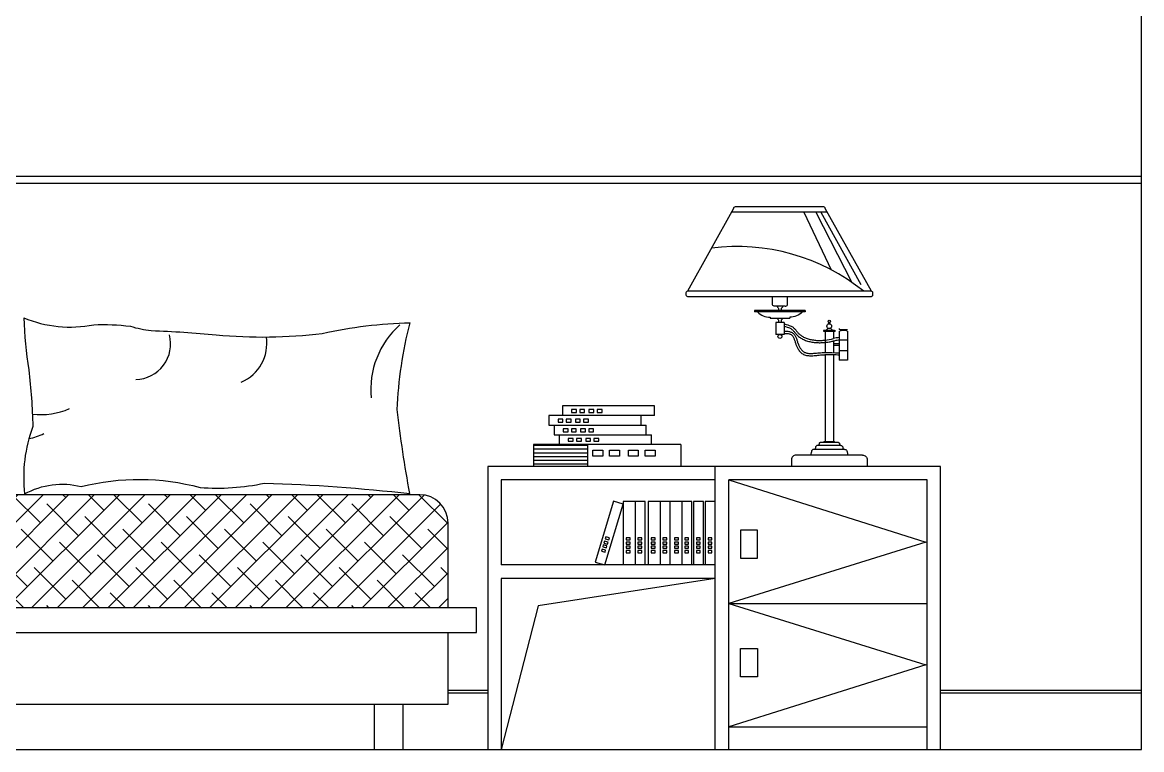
# Model space of a CAD drawing. Header units: inches. Extents: x 6.7 to 49.2, y 11 to 35.8.
# Drawn here: x 44.214 to 46.191, y 17.575 to 18.859 of the extents above; entities that cross this region are included whole.
import ezdxf

# ---------------------------------------------------------------- set-up
doc = ezdxf.new("R2010")
doc.units = ezdxf.units.IN
doc.header["$MEASUREMENT"] = 0
for name, color, linetype in [('02', 2, 'Continuous'), ('1', 1, 'Continuous'), ('4', 4, 'Continuous'), ('8', 8, 'Continuous')]:
    doc.layers.add(name, color=color, linetype=linetype)

msp = doc.modelspace()

# ---------------------------------------------------------------- hatches: boundary and pattern name
at = {"layer": '8'}
h = msp.add_hatch(dxfattribs=at)
h.set_pattern_fill('ANSI31', color=256, scale=0.0528, angle=315, style=0)
h.set_pattern_definition([(0, (-28.3741265, -11.5677586), (2e-18, 0.0066), [])])
h.paths.add_polyline_path([(45.2134, 18.0751), (45.2134, 18.1138), (45.1174, 18.1138), (45.1174, 18.0751)])
h = msp.add_hatch(dxfattribs=at)
h.set_pattern_fill('ANSI38', color=256, scale=0.01, style=0)
h.set_pattern_definition([(45, (41.192854, 17.975192), (-0.02245064, 0.02245064), []), (135, (41.192854, 17.975192), (-0.06735192, 0.02245064), [0.079375, -0.047625])])
h.paths.add_polyline_path([(44.9663, 17.8251), (44.9663, 17.9751, 0.414214), (44.9163, 18.0251), (43.5163, 18.0251, 0.414214), (43.4663, 17.9751), (43.4663, 17.8251)])

# ---------------------------------------------------------------- linework, layer by layer
at = {"layer": '02'}
for p, q in [((45.6357, 18.5242), (45.4674, 18.5242)), ((45.5947, 18.5242), (45.6428, 18.4224)), ((45.6157, 18.5242), (45.6793, 18.4001)), ((45.6246, 18.5242), (45.6951, 18.3962)), ((45.714, 18.3843), (45.3891, 18.3843)), ((45.5973, 18.3501), (45.5077, 18.3501)), ((45.5077, 18.3501), (45.5077, 18.3481)), ((45.5973, 18.3481), (45.5077, 18.3481)), ((45.5973, 18.3501), (45.5973, 18.3481)), ((45.5597, 18.3294), (45.5453, 18.3294)), ((45.5453, 18.3294), (45.5453, 18.3081)), ((45.5597, 18.3294), (45.5598, 18.3267)), ((45.5598, 18.3267), (45.5597, 18.31)), ((45.5597, 18.3081), (45.5453, 18.3081)), ((45.5597, 18.31), (45.5597, 18.3081)), ((45.6321, 18.314), (45.6321, 18.2762)), ((45.6471, 18.314), (45.6471, 18.3007)), ((45.6571, 18.3138), (45.6571, 18.2628)), ((45.6721, 18.3138), (45.6721, 18.2983)), ((45.6471, 18.2966), (45.6471, 18.2759)), ((45.6571, 18.2915), (45.6471, 18.2915)), ((45.6571, 18.2885), (45.6471, 18.2885)), ((45.6721, 18.2979), (45.6571, 18.2979)), ((45.6721, 18.2979), (45.6721, 18.2628)), ((45.6321, 18.2722), (45.6321, 18.1183)), ((45.6721, 18.2791), (45.6571, 18.2791)), ((45.6721, 18.2628), (45.6571, 18.2628)), ((45.3311, 18.182), (45.1683, 18.182)), ((45.1683, 18.182), (45.1683, 18.165)), ((45.3311, 18.165), (45.3311, 18.182)), ((45.3311, 18.165), (45.1444, 18.165)), ((45.1444, 18.165), (45.1444, 18.1479)), ((45.3072, 18.1479), (45.3072, 18.165)), ((45.1444, 18.1479), (45.3163, 18.1479)), ((45.1536, 18.1479), (45.1536, 18.1309)), ((45.1536, 18.1309), (45.3254, 18.1309)), ((45.1627, 18.1309), (45.1627, 18.1138)), ((45.3163, 18.1309), (45.3163, 18.1479)), ((45.3254, 18.1138), (45.3254, 18.1309)), ((45.3772, 18.1138), (45.1174, 18.1138)), ((45.1174, 18.1138), (45.1174, 18.0751)), ((45.2134, 18.0751), (45.2134, 18.1138)), ((45.3772, 18.1138), (45.3772, 18.0751)), ((45.6559, 18.1171), (45.6235, 18.1171)), ((45.4623, 18.0511), (45.8103, 17.9416)), ((44.9163, 18.0251), (43.5163, 18.0251)), ((45.2585, 18.0138), (45.226, 17.9062)), ((45.2755, 18.0086), (45.2585, 18.0138)), ((45.3143, 18.0134), (45.2758, 18.0134)), ((45.2758, 18.0134), (45.2758, 17.9011)), ((45.2965, 18.0134), (45.2965, 17.9011)), ((45.3143, 17.9011), (45.3143, 18.0134)), ((45.397, 18.0134), (45.32, 18.0134)), ((45.32, 18.0134), (45.32, 17.9011)), ((45.3407, 18.0134), (45.3407, 17.9011)), ((45.3585, 17.9011), (45.3585, 18.0134)), ((45.3792, 18.0134), (45.3792, 17.9011)), ((45.397, 17.9011), (45.397, 18.0134)), ((45.4177, 18.0134), (45.3998, 18.0134)), ((45.3998, 18.0134), (45.3998, 17.9011)), ((45.4177, 17.9011), (45.4177, 18.0134)), ((45.4383, 18.0134), (45.4205, 18.0134)), ((45.4205, 18.0134), (45.4205, 17.9011)), ((45.243, 17.9011), (45.2755, 18.0086)), ((44.9663, 17.8251), (44.9663, 17.9751)), ((45.8103, 17.9416), (45.4623, 17.8331)), ((45.226, 17.9062), (45.243, 17.9011)), ((45.4623, 17.8331), (45.8103, 17.7246)), ((45.8103, 17.7246), (45.4623, 17.6151)), ((44.9663, 17.6801), (45.0363, 17.6801)), ((44.9663, 17.6751), (45.0363, 17.6751)), ((45.8363, 17.6801), (46.1913, 17.6801)), ((45.8363, 17.6751), (46.1913, 17.6751))]:
    msp.add_line(p, q, dxfattribs=at)
for points in [[(46.1913, 18.5871), (43.2293, 18.5871), (43.2293, 18.5751), (46.1913, 18.5751)], [(45.5598, 18.3267), (45.5634, 18.3257), (45.5664, 18.3248), (45.5688, 18.3241), (45.5708, 18.3233), (45.5724, 18.3227), (45.5736, 18.322), (45.5747, 18.3213), (45.5756, 18.3207), (45.5765, 18.3199), (45.5773, 18.3192), (45.5781, 18.3184), (45.5789, 18.3175), (45.5797, 18.3167), (45.5805, 18.3158), (45.5812, 18.3149), (45.582, 18.314), (45.5828, 18.313), (45.5836, 18.3121), (45.5844, 18.3112), (45.5852, 18.3103), (45.5861, 18.3094), (45.5871, 18.3085), (45.5881, 18.3076), (45.5892, 18.3067), (45.5904, 18.3059), (45.5916, 18.305), (45.593, 18.3042), (45.5944, 18.3034), (45.5959, 18.3027), (45.5974, 18.302), (45.5991, 18.3014), (45.6007, 18.3008), (45.6025, 18.3002), (45.6042, 18.2997), (45.6061, 18.2993), (45.6079, 18.2989), (45.6097, 18.2986), (45.6115, 18.2983), (45.6133, 18.2981), (45.6151, 18.2979), (45.6169, 18.2977), (45.6186, 18.2976), (45.6203, 18.2975), (45.622, 18.2975), (45.6237, 18.2975), (45.6254, 18.2976), (45.6272, 18.2977), (45.629, 18.2978), (45.6309, 18.298), (45.6321, 18.2981)], [(45.5597, 18.3225), (45.5623, 18.3219), (45.5652, 18.321), (45.5675, 18.3203), (45.5693, 18.3196), (45.5706, 18.319), (45.5716, 18.3185), (45.5724, 18.318), (45.5731, 18.3175), (45.5738, 18.3169), (45.5746, 18.3163), (45.5753, 18.3156), (45.576, 18.3148), (45.5767, 18.314), (45.5774, 18.3132), (45.5782, 18.3123), (45.5789, 18.3114), (45.5797, 18.3105), (45.5805, 18.3095), (45.5814, 18.3085), (45.5823, 18.3075), (45.5833, 18.3065), (45.5844, 18.3055), (45.5855, 18.3045), (45.5868, 18.3035), (45.5881, 18.3026), (45.5895, 18.3016), (45.591, 18.3007), (45.5926, 18.2999), (45.5942, 18.2991), (45.5959, 18.2983), (45.5976, 18.2976), (45.5995, 18.297), (45.6013, 18.2964), (45.6033, 18.2959), (45.6052, 18.2954), (45.6071, 18.295), (45.609, 18.2947), (45.611, 18.2944), (45.6129, 18.2941), (45.6147, 18.2939), (45.6166, 18.2937), (45.6184, 18.2936), (45.6202, 18.2936), (45.6219, 18.2935), (45.6237, 18.2935), (45.6256, 18.2936), (45.6274, 18.2937), (45.6293, 18.2938), (45.6312, 18.294), (45.6332, 18.2942), (45.6352, 18.2944), (45.6372, 18.2947), (45.6392, 18.295), (45.641, 18.2953), (45.6428, 18.2956), (45.6445, 18.296), (45.646, 18.2963), (45.6474, 18.2967), (45.6488, 18.2971), (45.6503, 18.2974), (45.6519, 18.2978), (45.6538, 18.2982), (45.6561, 18.2986), (45.6571, 18.2987)], [(45.5597, 18.314), (45.56, 18.314), (45.5624, 18.3139), (45.5645, 18.3138), (45.5663, 18.3137), (45.568, 18.3135), (45.5695, 18.3132), (45.5708, 18.3128), (45.572, 18.3124), (45.5732, 18.3119), (45.5743, 18.3113), (45.5753, 18.3106), (45.5762, 18.3098), (45.5771, 18.309), (45.5779, 18.3081), (45.5787, 18.307), (45.5794, 18.3059), (45.58, 18.3047), (45.5806, 18.3034), (45.5811, 18.3021), (45.5816, 18.3007), (45.5821, 18.2994), (45.5826, 18.298), (45.583, 18.2967), (45.5834, 18.2954), (45.5838, 18.2941), (45.5842, 18.293), (45.5846, 18.2918), (45.585, 18.2907), (45.5854, 18.2897), (45.5859, 18.2886), (45.5864, 18.2875), (45.5869, 18.2864), (45.5876, 18.2853), (45.5883, 18.2841), (45.589, 18.283), (45.5898, 18.2819), (45.5907, 18.2808), (45.5917, 18.2798), (45.5927, 18.2788), (45.5937, 18.278), (45.5949, 18.2772), (45.5961, 18.2765), (45.5974, 18.276), (45.5988, 18.2755), (45.6002, 18.2751), (45.6017, 18.2749), (45.6033, 18.2747), (45.605, 18.2745), (45.6068, 18.2745), (45.6087, 18.2745), (45.6106, 18.2746), (45.6126, 18.2748), (45.6148, 18.275), (45.617, 18.2752), (45.6193, 18.2754), (45.6216, 18.2756), (45.6241, 18.2759), (45.6269, 18.2761), (45.63, 18.2762), (45.6338, 18.2763), (45.6384, 18.2762), (45.644, 18.2761), (45.6507, 18.2758), (45.6571, 18.2754)], [(45.5597, 18.31), (45.56, 18.31), (45.5622, 18.3099), (45.5642, 18.3098), (45.5659, 18.3097), (45.5673, 18.3095), (45.5686, 18.3093), (45.5696, 18.309), (45.5706, 18.3087), (45.5714, 18.3083), (45.5722, 18.3079), (45.5729, 18.3074), (45.5736, 18.3068), (45.5742, 18.3062), (45.5748, 18.3056), (45.5753, 18.3048), (45.5759, 18.3039), (45.5764, 18.3029), (45.5769, 18.3018), (45.5774, 18.3006), (45.5779, 18.2994), (45.5783, 18.2981), (45.5787, 18.2968), (45.5792, 18.2955), (45.5796, 18.2942), (45.58, 18.2929), (45.5804, 18.2917), (45.5808, 18.2905), (45.5812, 18.2893), (45.5817, 18.2881), (45.5822, 18.2869), (45.5828, 18.2857), (45.5834, 18.2845), (45.5841, 18.2833), (45.5849, 18.282), (45.5857, 18.2807), (45.5867, 18.2794), (45.5877, 18.2782), (45.5888, 18.277), (45.59, 18.2758), (45.5914, 18.2747), (45.5928, 18.2738), (45.5944, 18.2729), (45.596, 18.2722), (45.5976, 18.2717), (45.5993, 18.2712), (45.6011, 18.2709), (45.603, 18.2707), (45.6049, 18.2705), (45.6068, 18.2705), (45.6088, 18.2705), (45.6108, 18.2706), (45.613, 18.2708), (45.6151, 18.271), (45.6174, 18.2712), (45.6196, 18.2714), (45.622, 18.2716), (45.6244, 18.2719), (45.6271, 18.2721), (45.6302, 18.2722), (45.6321, 18.2722)], [(45.6574, 18.3184), (45.6574, 18.3166), (45.6718, 18.3166)], [(45.6699, 18.3153), (45.6592, 18.3153), (45.6592, 18.3138)], [(45.6618, 18.3166), (45.6618, 18.3153)], [(45.6674, 18.3166), (45.6674, 18.3153)], [(45.6699, 18.3153), (45.6699, 18.3138)], [(45.6718, 18.2979), (45.6718, 18.2983)], [(45.6471, 18.2719), (45.6471, 18.1183)], [(45.6718, 18.2787), (45.6718, 18.2791)], [(45.4383, 17.8771), (45.1254, 17.8287), (45.0603, 17.5751)]]:
    msp.add_lwpolyline(points, dxfattribs=at)
for points in [[(45.714, 18.3753, 0.414214), (45.7167, 18.378), (45.7167, 18.3816, 0.414214), (45.714, 18.3843), (45.6326, 18.5305, 0.414214), (45.6299, 18.5332), (45.4732, 18.5332, 0.414214), (45.4705, 18.5305), (45.3891, 18.3843, 0.414214), (45.3864, 18.3816), (45.3864, 18.378, 0.414214), (45.3891, 18.3753), (45.714, 18.3753)], [(45.5616, 18.3578), (45.5435, 18.3578, -0.308305), (45.5393, 18.3603), (45.5393, 18.3753)], [(45.5616, 18.3578, 0.308305), (45.5658, 18.3603), (45.5658, 18.3753)], [(45.5129, 18.3481, 0.206202), (45.5352, 18.3385), (45.5352, 18.337), (45.5698, 18.337)], [(45.5478, 18.3578), (45.5483, 18.3564, 0.131975), (45.5502, 18.3542, -0.058815), (45.5499, 18.3501)], [(45.5573, 18.3578), (45.5568, 18.3564, -0.131975), (45.5549, 18.3542, 0.058815), (45.5552, 18.3501)], [(45.5921, 18.3481, -0.206202), (45.5698, 18.3385), (45.5698, 18.337)], [(44.2167, 18.3377, 0.024014), (44.2255, 18.2454, -0.023381), (44.2329, 18.1456, 0.11959), (44.2184, 18.0264, -0.1956), (44.3182, 18.0394, -0.129331), (44.5282, 18.0379, 0.072016), (44.6418, 18.0456, -0.021475), (44.8988, 18.027, -0.016811), (44.8765, 18.1753, -0.051428), (44.8992, 18.3288, -1.215208)], [(44.2167, 18.3377, 0.149439), (44.3403, 18.3252, -0.037809), (44.4052, 18.3227, 0.053138), (44.4421, 18.315, -0.015082), (44.5569, 18.3075, 0.054321), (44.7442, 18.31, -0.048002), (44.8992, 18.3288, -12.40955)], [(45.5478, 18.337), (45.5483, 18.3357, 0.131975), (45.5502, 18.3335, -0.058815), (45.5499, 18.3294)], [(45.5573, 18.337), (45.5568, 18.3357, -0.131975), (45.5549, 18.3335, 0.058815), (45.5552, 18.3294)], [(45.649, 18.3153), (45.6302, 18.3153, 0.414214), (45.6292, 18.3143), (45.6292, 18.314), (45.65, 18.314)], [(45.649, 18.3153, -0.414214), (45.65, 18.3143), (45.65, 18.314)], [(45.6598, 18.1121), (45.6193, 18.1121, 0.414214), (45.6153, 18.1081), (45.6143, 18.1051)], [(45.6235, 18.1171, 0.414214), (45.6215, 18.1151), (45.6206, 18.1121)], [(45.649, 18.1183), (45.6302, 18.1183, 0.414214), (45.6292, 18.1173), (45.6292, 18.1171)], [(45.649, 18.1183, -0.414214), (45.65, 18.1173), (45.65, 18.1171)], [(45.6557, 18.1171, -0.414214), (45.6577, 18.1151), (45.6586, 18.1121)], [(45.6598, 18.1121, -0.414214), (45.6638, 18.1081), (45.6649, 18.1051)], [(45.6985, 18.0951), (45.5807, 18.0951, 0.414214), (45.5727, 18.0871), (45.5727, 18.0751)], [(45.6671, 18.1051), (45.6121, 18.1051, 0.414214), (45.6081, 18.1011), (45.6064, 18.0951)], [(45.6671, 18.1051, -0.414214), (45.6711, 18.1011), (45.6727, 18.0951)], [(45.6985, 18.0951, -0.414214), (45.7065, 18.0871), (45.7065, 18.0751)]]:
    msp.add_lwpolyline(points, format="xyb", dxfattribs=at)
for points in [[(45.1844, 18.1756), (45.1844, 18.1705), (45.193, 18.1705), (45.193, 18.1756)], [(45.1989, 18.1756), (45.1989, 18.1705), (45.2075, 18.1705), (45.2075, 18.1756)], [(45.2152, 18.1756), (45.2152, 18.1705), (45.2237, 18.1705), (45.2237, 18.1756)], [(45.2297, 18.1756), (45.2297, 18.1705), (45.2382, 18.1705), (45.2382, 18.1756)], [(45.1605, 18.1586), (45.1605, 18.1535), (45.1691, 18.1535), (45.1691, 18.1586)], [(45.175, 18.1586), (45.175, 18.1535), (45.1836, 18.1535), (45.1836, 18.1586)], [(45.1913, 18.1586), (45.1913, 18.1535), (45.1998, 18.1535), (45.1998, 18.1586)], [(45.2058, 18.1586), (45.2058, 18.1535), (45.2143, 18.1535), (45.2143, 18.1586)], [(45.1696, 18.1415), (45.1696, 18.1364), (45.1782, 18.1364), (45.1782, 18.1415)], [(45.1842, 18.1415), (45.1842, 18.1364), (45.1927, 18.1364), (45.1927, 18.1415)], [(45.2004, 18.1415), (45.2004, 18.1364), (45.2089, 18.1364), (45.2089, 18.1415)], [(45.2149, 18.1415), (45.2149, 18.1364), (45.2234, 18.1364), (45.2234, 18.1415)], [(45.1787, 18.1245), (45.1787, 18.1194), (45.1873, 18.1194), (45.1873, 18.1245)], [(45.1933, 18.1245), (45.1933, 18.1194), (45.2018, 18.1194), (45.2018, 18.1245)], [(45.2095, 18.1245), (45.2095, 18.1194), (45.218, 18.1194), (45.218, 18.1245)], [(45.224, 18.1245), (45.224, 18.1194), (45.2325, 18.1194), (45.2325, 18.1245)], [(45.2395, 18.1037), (45.2395, 18.0932), (45.2221, 18.0932), (45.2221, 18.1037)], [(45.2691, 18.1037), (45.2691, 18.0932), (45.2517, 18.0932), (45.2517, 18.1037)], [(45.3022, 18.1037), (45.3022, 18.0932), (45.2848, 18.0932), (45.2848, 18.1037)], [(45.3319, 18.1037), (45.3319, 18.0932), (45.3144, 18.0932), (45.3144, 18.1037)], [(45.4829, 17.9128), (45.5129, 17.9128), (45.5129, 17.9628), (45.4829, 17.9628)], [(45.2405, 17.9365), (45.2394, 17.933), (45.2459, 17.9311), (45.2469, 17.9346)], [(45.2425, 17.9432), (45.2414, 17.9397), (45.2479, 17.9378), (45.2489, 17.9413)], [(45.2448, 17.9508), (45.2437, 17.9473), (45.2502, 17.9453), (45.2512, 17.9488)], [(45.281, 17.9492), (45.281, 17.9455), (45.2877, 17.9455), (45.2877, 17.9492)], [(45.281, 17.9413), (45.281, 17.9376), (45.2877, 17.9376), (45.2877, 17.9413)], [(45.281, 17.9343), (45.281, 17.9306), (45.2877, 17.9306), (45.2877, 17.9343)], [(45.3016, 17.9492), (45.3016, 17.9455), (45.3084, 17.9455), (45.3084, 17.9492)], [(45.3016, 17.9413), (45.3016, 17.9376), (45.3084, 17.9376), (45.3084, 17.9413)], [(45.3016, 17.9343), (45.3016, 17.9306), (45.3084, 17.9306), (45.3084, 17.9343)], [(45.3251, 17.9492), (45.3251, 17.9455), (45.3319, 17.9455), (45.3319, 17.9492)], [(45.3251, 17.9413), (45.3251, 17.9376), (45.3319, 17.9376), (45.3319, 17.9413)], [(45.3251, 17.9343), (45.3251, 17.9306), (45.3319, 17.9306), (45.3319, 17.9343)], [(45.3458, 17.9492), (45.3458, 17.9455), (45.3526, 17.9455), (45.3526, 17.9492)], [(45.3458, 17.9413), (45.3458, 17.9376), (45.3526, 17.9376), (45.3526, 17.9413)], [(45.3458, 17.9343), (45.3458, 17.9306), (45.3526, 17.9306), (45.3526, 17.9343)], [(45.3665, 17.9492), (45.3665, 17.9455), (45.3732, 17.9455), (45.3732, 17.9492)], [(45.3665, 17.9413), (45.3665, 17.9376), (45.3732, 17.9376), (45.3732, 17.9413)], [(45.3665, 17.9343), (45.3665, 17.9306), (45.3732, 17.9306), (45.3732, 17.9343)], [(45.3843, 17.9492), (45.3843, 17.9455), (45.3911, 17.9455), (45.3911, 17.9492)], [(45.3843, 17.9413), (45.3843, 17.9376), (45.3911, 17.9376), (45.3911, 17.9413)], [(45.3843, 17.9343), (45.3843, 17.9306), (45.3911, 17.9306), (45.3911, 17.9343)], [(45.405, 17.9492), (45.405, 17.9455), (45.4117, 17.9455), (45.4117, 17.9492)], [(45.405, 17.9413), (45.405, 17.9376), (45.4117, 17.9376), (45.4117, 17.9413)], [(45.405, 17.9343), (45.405, 17.9306), (45.4117, 17.9306), (45.4117, 17.9343)], [(45.4256, 17.9492), (45.4256, 17.9455), (45.4324, 17.9455), (45.4324, 17.9492)], [(45.4256, 17.9413), (45.4256, 17.9376), (45.4324, 17.9376), (45.4324, 17.9413)], [(45.4256, 17.9343), (45.4256, 17.9306), (45.4324, 17.9306), (45.4324, 17.9343)], [(45.2382, 17.929), (45.2371, 17.9255), (45.2436, 17.9235), (45.2446, 17.927)], [(45.281, 17.9264), (45.281, 17.9227), (45.2877, 17.9227), (45.2877, 17.9264)], [(45.3016, 17.9264), (45.3016, 17.9227), (45.3084, 17.9227), (45.3084, 17.9264)], [(45.3251, 17.9264), (45.3251, 17.9227), (45.3319, 17.9227), (45.3319, 17.9264)], [(45.3458, 17.9264), (45.3458, 17.9227), (45.3526, 17.9227), (45.3526, 17.9264)], [(45.3665, 17.9264), (45.3665, 17.9227), (45.3732, 17.9227), (45.3732, 17.9264)], [(45.3843, 17.9264), (45.3843, 17.9227), (45.3911, 17.9227), (45.3911, 17.9264)], [(45.405, 17.9264), (45.405, 17.9227), (45.4117, 17.9227), (45.4117, 17.9264)], [(45.4256, 17.9264), (45.4256, 17.9227), (45.4324, 17.9227), (45.4324, 17.9264)], [(45.4829, 17.7534), (45.5129, 17.7534), (45.5129, 17.7034), (45.4829, 17.7034)]]:
    msp.add_lwpolyline(points, close=True, dxfattribs=at)
for centre, radius in [((45.6396, 18.3227), 0.00417), ((45.6396, 18.3311), 0.00205), ((45.5525, 18.3046), 0.00346)]:
    msp.add_circle(centre, radius, dxfattribs=at)
for centre, radius, start, end in [((45.4778, 18.1102), 0.3531, 50.9103, 97.5594), ((45.6369, 18.3284), 0.00234, 310.0782, 17.2648), ((45.6423, 18.3284), 0.00234, 162.7352, 229.9218), ((44.4134, 18.2912), 0.0628, 271.2432, 15.1445), ((44.9817, 18.2109), 0.152, 131.4362, 185.6503), ((45.63, 18.3236), 0.00858, 284.3051, 329.041), ((45.6492, 18.3236), 0.00858, 210.959, 255.6949), ((44.5714, 18.2925), 0.0748, 293.3975, 8.5568), ((45.6243, 18.3877), 0.0899, 274.9816, 284.6965), ((45.6679, 18.2248), 0.0787, 97.9003, 105.3318), ((45.6351, 18.0605), 0.2118, 86.7661, 90.8258), ((45.6456, 18.1574), 0.1146, 84.2502, 89.2564), ((44.2466, 18.2951), 0.1286, 263.5197, 293.4573), ((44.2093, 18.2151), 0.0925, 280.3287, 297.7236), ((44.9163, 17.9751), 0.05, 0, 90)]:
    msp.add_arc(centre, radius, start, end, dxfattribs=at)
at = {"layer": '1'}
msp.add_line((42.2913, 17.5751), (46.1913, 17.5751), dxfattribs=at)
at = {"layer": '4'}
for p, q in [((46.1913, 17.5751), (46.1913, 20.3751)), ((45.8363, 18.0751), (45.0363, 18.0751)), ((45.0363, 18.0751), (45.0363, 17.5751)), ((45.4383, 17.5751), (45.4383, 18.0751)), ((45.8363, 17.5751), (45.8363, 18.0751)), ((45.4383, 18.0511), (45.0603, 18.0511)), ((45.0603, 18.0511), (45.0603, 17.9011)), ((45.8123, 18.0511), (45.4623, 18.0511)), ((45.4623, 17.5751), (45.4623, 18.0511)), ((45.8123, 17.5751), (45.8123, 18.0511)), ((45.4383, 17.9011), (45.0603, 17.9011)), ((45.0603, 17.8771), (45.0603, 17.5751)), ((45.4383, 17.8771), (45.0603, 17.8771)), ((45.4623, 17.8331), (45.8123, 17.8331)), ((44.9663, 17.6551), (44.9663, 17.7821)), ((43.4663, 17.6551), (44.9663, 17.6551)), ((45.4623, 17.6151), (45.8123, 17.6151))]:
    msp.add_line(p, q, dxfattribs=at)
msp.add_lwpolyline([(43.4163, 17.7821), (45.0163, 17.7821), (45.0163, 17.8251), (43.4163, 17.8251)], close=True, dxfattribs=at)
for points in [[(44.8363, 17.5751), (44.8363, 17.6551)], [(44.8863, 17.6551), (44.8863, 17.5751)]]:
    msp.add_lwpolyline(points, dxfattribs=at)

doc.saveas('drawing.dxf')
